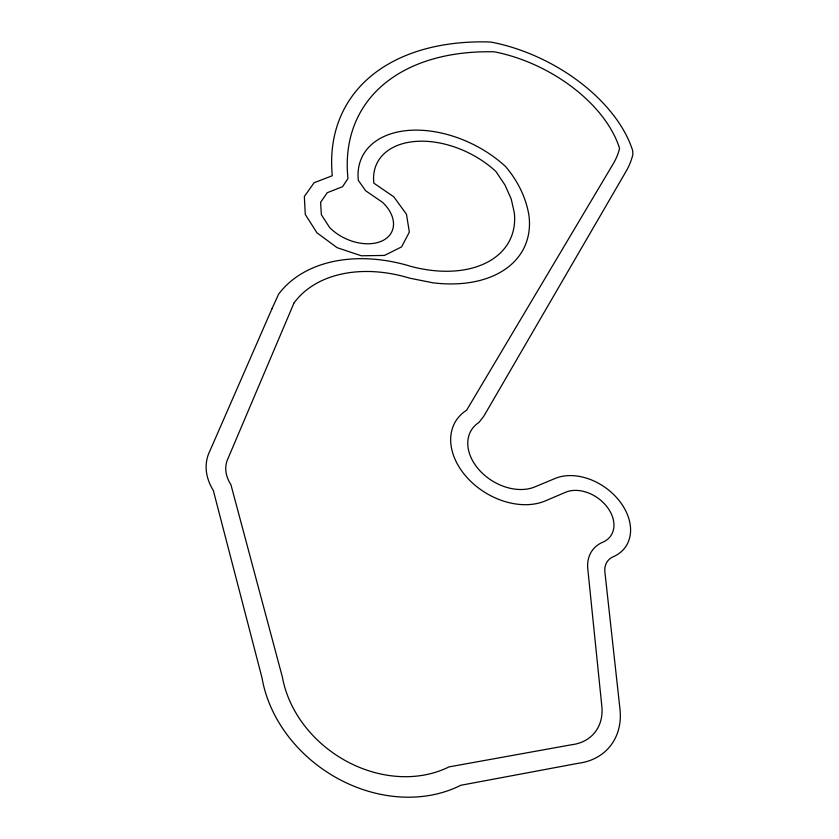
<?xml version="1.0" encoding="UTF-8"?>
<svg xmlns="http://www.w3.org/2000/svg" width="839" height="839" viewBox="0 0 839 839"><rect width="100%" height="100%" fill="white"/><g stroke="black" fill="none" stroke-linecap="round" stroke-linejoin="round"><path stroke-width="1.26" d="M294.007 302.984L227.673 459.29A36.622 28.484 22.9 0 0 230.893 484.564L282.407 677.209A111.86 92.689 34.1 0 0 448.959 766.909L571.799 744.707A50.697 39.811 41 0 0 601.846 706.396L587.971 570.677A43.722 31.945 38.2 0 1 602.759 542.225A32.427 23.534 35.4 0 0 607.667 507.689A32.427 23.534 35.4 0 0 566.199 492.011L544.259 501.344A62.526 45.285 31.8 0 1 465.603 475.881A62.526 45.285 31.8 0 1 466.641 410.198L612.848 164.444A161.13 96.066 26.1 0 0 619.57 148.472A120.438 73.129 27.3 0 0 494.276 51.808A248.292 156.138 29.8 0 0 347.965 178.539L342.585 186.688L327.262 192.697L320.613 202.293L321.358 214.679L329.475 227.317A38.615 25.631 24.1 0 0 382.164 240.877A38.615 25.631 24.1 0 0 382.615 202.388L365.668 190.768L358.337 180.395A93.769 60.282 26.3 0 1 407.324 130.527A93.769 60.282 26.3 0 1 505.644 166.615C517.611 180.658 526.179 197.689 529.031 216.001A124.224 80.292 25.5 0 1 432.851 282.795L409.61 278.16A121.372 86.753 26.8 0 0 294.007 302.984M271.92 308.878L209.719 451.33A56.601 44.037 22.9 0 0 213.305 490.448L262.009 677.849A132.971 110.224 34.1 0 0 460.726 785.294L578.26 763.291A71.032 55.794 41 0 0 619.979 709.175L605.003 573.037A24.95 18.227 38.2 0 1 613.299 556.708A50.791 36.864 35.5 0 0 620.755 502.708A50.791 36.864 35.5 0 0 556.047 478.073L534.097 487.218A44.446 32.186 31.8 0 1 478.398 469.043A44.446 32.186 31.8 0 1 478.922 422.468L483.872 416.123L625.747 171.911A175.456 104.655 26.1 0 0 632.868 154.491L632.658 150.59A135.624 82.379 27.3 0 0 492.115 42.296L489.053 41.95A264.128 166.206 29.8 0 0 332.286 175.739L314.111 182.734L304.347 196.515L305.27 214.438L316.964 232.812L337.1 247.673L361.357 255.78L384.472 255.434L401.587 246.886L409.348 232.099L406.464 214.218L393.774 196.798L373.848 183.164A77.691 49.941 26.4 0 1 414.277 141.539A77.691 49.941 26.4 0 1 495.975 171.555L505.015 185.094L511.203 198.948L514.307 212.707A107.916 69.731 25.5 0 1 411.037 266.424A139.232 99.558 26.8 0 0 278.558 294.248L271.92 308.878"/></g></svg>
